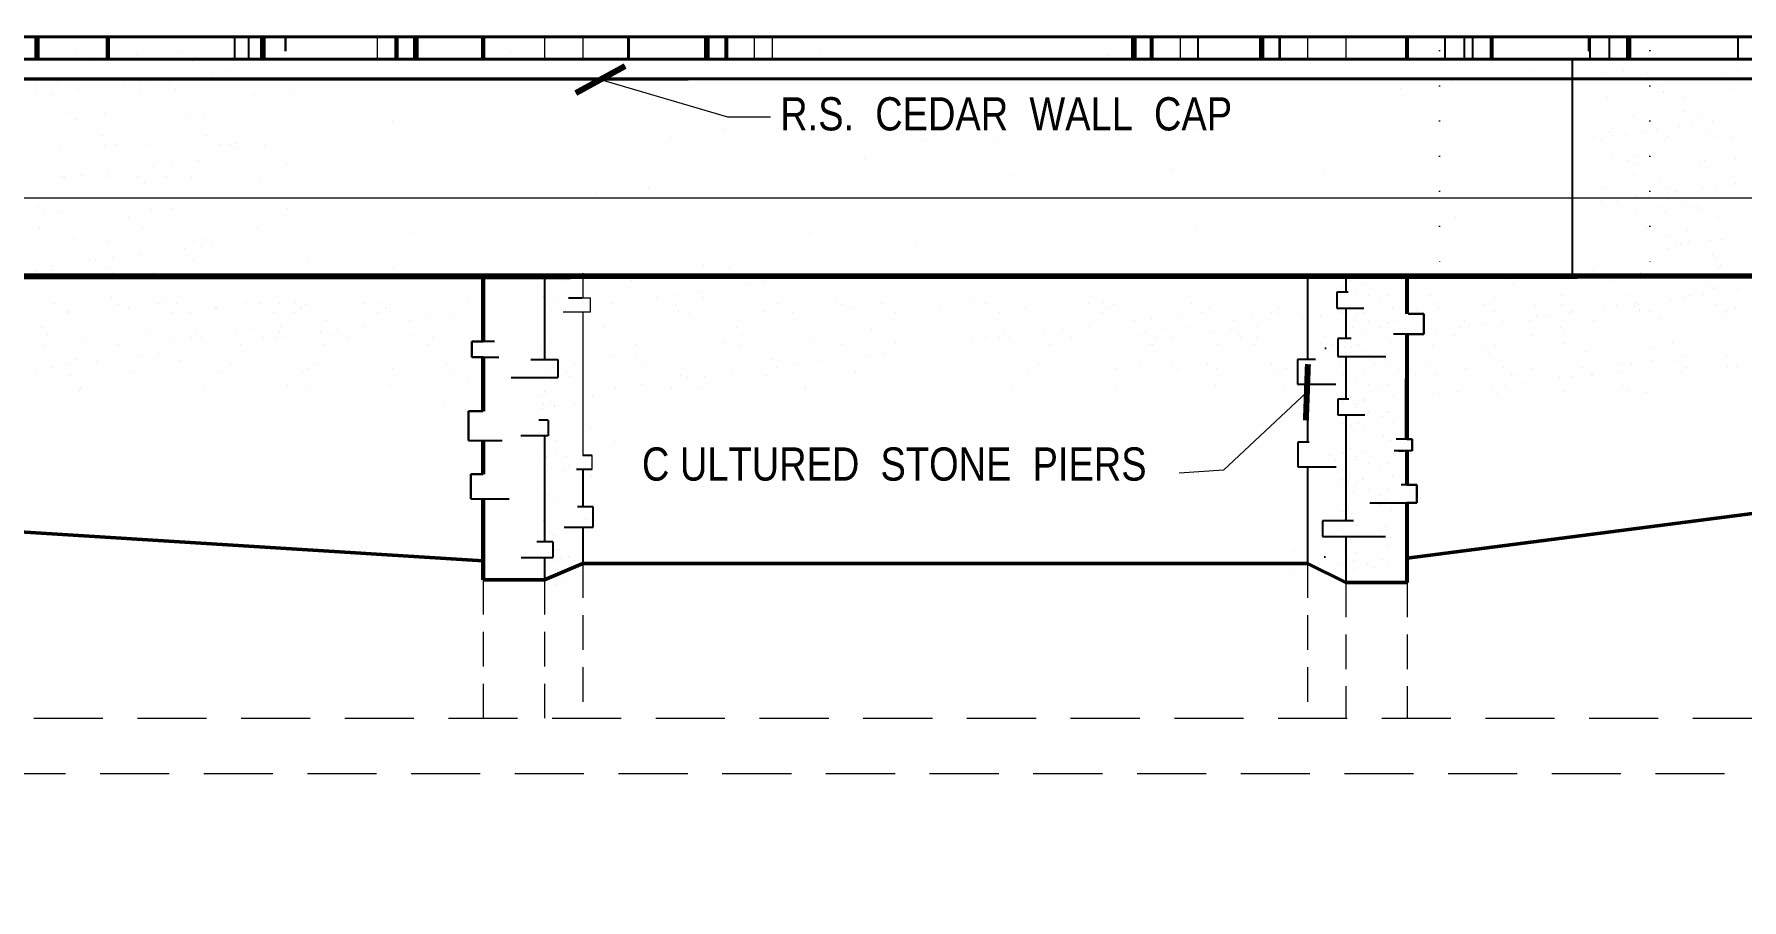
# Model space of a CAD drawing. Header units: inches. Extents: x 913 to 4010, y 85 to 6286.
# Drawn here: x 2684.1 to 2992.9, y 288.7 to 445.1 of the extents above; entities that cross this region are included whole.
import ezdxf

# ---------------------------------------------------------------- set-up
doc = ezdxf.new("R2010")
doc.units = ezdxf.units.IN
doc.header["$MEASUREMENT"] = 0
doc.linetypes.add('DOT2', pattern=[0.125, 0, -0.125])
doc.linetypes.add('HIDDEN', pattern=[0.375, 0.25, -0.125])
for name, color, linetype, lineweight in [('BALCONY', 7, 'Continuous', 9), ('FINISHED GRADE', 3, 'Continuous', 50), ('FOUNDATION', 7, 'HIDDEN', 20)]:
    doc.layers.add(name, color=color, linetype=linetype, lineweight=lineweight)
for name, color, linetype in [('NORTH_ELEVATION', 7, 'Continuous'), ('SOUTH_ELEVATION', 7, 'Continuous'), ('SOUTH_ELEVATION_TEXT', 7, 'Continuous')]:
    doc.layers.add(name, color=color, linetype=linetype)
doc.styles.add('ARCHENT', font='technical.ttf', dxfattribs={"height": 6})
doc.styles.add('ARCHENTLTD', font='technical.ttf', dxfattribs={"height": 0.1875})
doc.dimstyles.new('ARCHENTLTD', dxfattribs={"dimscale": 0.05, "dimtxt": 0.1875, "dimasz": 3, "dimexe": 9, "dimexo": 1, "dimgap": 2.5, "dimtad": 0, "dimdec": 1, "dimzin": 1, "dimdsep": 46, "dimlunit": 4, "dimtxsty": 'ARCHENTLTD', "dimblk": 'ARCHTICK', "dimcen": 6, "dimclrd": 256, "dimclre": 256, "dimclrt": 256, "dimaunit": 1, "dimadec": 0, "dimazin": 0, "dimtfac": 1, "dimtdec": 1, "dimtofl": 0, "dimtmove": 1, "dimatfit": 3, "dimldrblk": 'ARCHTICK', "dimfxl": 1, "dimfrac": 2, "dimtolj": 1, "dimtzin": 0, "dimlwd": 9, "dimlwe": 9, "dimarcsym": 0})

# ---------------------------------------------------------------- blocks, each defined once
blk = doc.blocks.new('_ArchTick')
at = {"color": 0, "linetype": 'ByBlock', "const_width": 0.15}
blk.add_lwpolyline([(-0.5, -0.5), (0.5, 0.5)], dxfattribs=at)

msp = doc.modelspace()

# ---------------------------------------------------------------- hatches: boundary and pattern name
at = {"layer": 'NORTH_ELEVATION', "linetype": 'Continuous', "ltscale": 0.5}
h = msp.add_hatch(dxfattribs=at)
h.set_pattern_fill('AR-SAND', color=27, scale=36, style=0)
h.set_pattern_definition([(37.5, (2618.75, 1187.874), (-2.2678, 69.3657), [0, -54.72, 0, -61.2, 0, -58.5]), (7.5, (2618.75, 1187.87), (63.712, 101.597), [0, -29.52, 0, -49.32, 0, -18.9]), (327.5, (2574.47, 1187.874), (112.109, 0.2037), [0, -18, 0, -64.8, 0, -84.6]), (317.5, (2574.47, 1187.87), (108.221, 31.596), [0, -9, 0, -42.48, 0, -48.6])])
h.paths.add_polyline_path([(2924.56, 400.65), (2913.88, 400.65), (2913.88, 294.66), (2915.89, 294.66), (2915.89, 290.66), (2913.91, 290.66), (2913.91, 288.66), (2924.56, 288.66)])

# ---------------------------------------------------------------- linework, layer by layer
at = {"layer": 'BALCONY', "color": 7, "linetype": 'Continuous', "lineweight": 30, "ltscale": 0.5}
msp.add_line((2729.51, 442.05, -48314), (2729.51, 444.64, -48314), dxfattribs=at)
at = {"layer": 'FINISHED GRADE', "color": 3}
for p, q in [((2932.31, 350.44), (3018.1, 361.52)), ((2765.26, 349.91, 0), (2679.56, 355.3)), ((2783.28, 349.48, 0), (2776.34, 346.48)), ((2783.28, 349.48, 0), (2914.29, 349.48)), ((2914.29, 349.48), (2921.23, 346.01)), ((2776.34, 346.48), (2765.26, 346.48)), ((2921.23, 346.01), (2932.31, 346.01))]:
    msp.add_line(p, q, dxfattribs=at)
at = {"layer": 'FOUNDATION', "color": 7, "ltscale": 25}
for p, q in [((2783.28, 349.48, 0), (2783.28, 321.48, 0)), ((2914.29, 349.48), (2914.29, 321.48)), ((2765.26, 346.48), (2765.26, 321.48)), ((2776.34, 346.48), (2776.34, 321.48)), ((2921.23, 346.01), (2921.23, 321.48)), ((2932.31, 346.01), (2932.31, 321.48))]:
    msp.add_line(p, q, dxfattribs=at)
at = {"layer": 'NORTH_ELEVATION', "color": 103, "linetype": 'Continuous', "lineweight": 40, "ltscale": 0.5}
msp.add_line((3649.22, 444.64), (2198.6, 444.64), dxfattribs=at)
at = {"layer": 'NORTH_ELEVATION', "color": 37, "linetype": 'Continuous', "ltscale": 0.5}
for p, q in [((2691.47, 441.81), (2691.47, 441.81)), ((2710.16, 441.84), (2710.16, 441.84)), ((2770.14, 441.98), (2770.14, 441.98)), ((2826.19, 442.08), (2826.19, 442.08)), ((2878.32, 441.29), (2878.32, 441.29)), ((2940.5, 436.59), (2940.5, 436.59)), ((2931.13, 435.36), (2931.13, 435.36)), ((2808.78, 427.99, 0.11), (2808.78, 427.99, 0.11)), ((2917.16, 419.94), (2917.16, 419.94)), ((2941, 411.89), (2941, 411.89)), ((2749, 402.99), (2749, 402.99)), ((2805.05, 403.1), (2805.05, 403.1)), ((2809.78, 402.75), (2809.78, 402.75)), ((2966.05, 402.47), (2966.05, 402.47)), ((2974.48, 402.08), (2974.48, 402.08))]:
    msp.add_line(p, q, dxfattribs=at)
at = {"layer": 'NORTH_ELEVATION', "color": 7, "linetype": 'Continuous', "ltscale": 0.5}
for p, q in [((2720.28, 444.64, -1.8), (2720.28, 440.62, -1.85)), ((2722.85, 444.64, -1.68), (2722.85, 440.62, -1.73)), ((2894.5, 444.64, -0.22), (2894.5, 440.62, -0.22)), ((2939.13, 444.64, -1.38), (2939.13, 440.62, -1.38)), ((2942.63, 444.64, -0.38), (2942.63, 440.62, -0.38)), ((2944.13, 444.64, -0.38), (2944.13, 440.62, -0.38)), ((2965.38, 444.64, -1.68), (2965.38, 440.62, -1.73)), ((2968.88, 444.64, -1.68), (2968.88, 440.62, -1.73)), ((2992.13, 444.64, -0.38), (2992.13, 440.62, -0.38))]:
    msp.add_line(p, q, dxfattribs=at)
at = {"layer": 'NORTH_ELEVATION', "color": 7, "linetype": 'Continuous', "lineweight": 20, "ltscale": 0.5}
for p, q in [((2746.1, 444.64), (2746.1, 440.62)), ((2814.24, 444.64, -0.22), (2814.24, 440.62, -0.22)), ((2817.49, 444.64, -0.22), (2817.49, 440.62, -0.22)), ((2694, 440.2), (2694, 440.2)), ((2702.6, 441.48), (2702.6, 441.48)), ((2712.69, 440.23), (2712.69, 440.23)), ((2719.48, 438.57), (2719.48, 438.57)), ((2955.13, 438.52), (2955.13, 438.52)), ((2971.38, 438.74), (2971.38, 438.74)), ((2992.15, 438.78), (2992.15, 438.78)), ((2684.57, 436.21), (2684.57, 436.21)), ((2688.26, 436.07), (2688.26, 436.07)), ((2700.2, 436.03), (2700.2, 436.03)), ((2703.33, 436.44), (2703.33, 436.44)), ((2704.47, 436.65), (2704.47, 436.65)), ((2708.2, 437.08), (2708.2, 437.08)), ((2708.57, 436), (2708.57, 436)), ((2716.35, 438.16), (2716.35, 438.16)), ((2720.17, 436.85), (2720.17, 436.85)), ((2721.67, 437.04), (2721.67, 437.04)), ((2777.73, 437.14), (2777.73, 437.14)), ((2833.78, 437.25), (2833.78, 437.25)), ((2967.72, 438.25), (2967.72, 438.25)), ((2975.71, 438), (2975.71, 438)), ((2977.79, 435.59), (2977.79, 435.59)), ((2989.72, 438.03), (2989.72, 438.03)), ((2684.42, 434.36), (2684.42, 434.36)), ((2687.18, 434.31), (2687.18, 434.31)), ((2692.05, 434.96), (2692.05, 434.96)), ((2703.11, 434.4), (2703.11, 434.4)), ((2709.68, 434.99), (2709.68, 434.99)), ((2723.91, 434.4, -48312), (2723.91, 434.4, -48312)), ((2730.48, 434.99, -48312), (2730.48, 434.99, -48312)), ((2968.53, 433.63), (2968.53, 433.63)), ((2978.62, 434.83), (2978.62, 434.83)), ((2978.66, 434.64), (2978.66, 434.64)), ((2982.54, 433.65), (2982.54, 433.65)), ((2990.81, 435.07), (2990.81, 435.07)), ((2690.54, 430.74), (2690.54, 430.74)), ((2691.64, 429.73), (2691.64, 429.73)), ((2696.73, 430.71), (2696.73, 430.71)), ((2712.08, 430.64), (2712.08, 430.64)), ((2714.9, 430.21), (2714.9, 430.21)), ((2973.23, 430.47), (2973.23, 430.47)), ((2982.54, 431.25), (2982.54, 431.25)), ((2985.01, 430.62), (2985.01, 430.62)), ((2987.64, 429.23), (2987.64, 429.23)), ((2696.32, 426.79), (2696.32, 426.79)), ((2715, 426.82), (2715, 426.82)), ((2748.86, 429.15), (2748.86, 429.15)), ((2799.22, 426.4), (2799.22, 426.4)), ((2820.89, 428.53), (2820.89, 428.53)), ((2845.27, 426.18), (2845.27, 426.18)), ((2882.68, 428.98), (2882.68, 428.98)), ((2893.88, 427.93), (2893.88, 427.93)), ((2966, 426.32), (2966, 426.32)), ((2969.01, 427.3), (2969.01, 427.3)), ((2969.52, 426.84), (2969.52, 426.84)), ((2971.87, 427.15), (2971.87, 427.15)), ((2975.52, 427.63), (2975.52, 427.63)), ((2977.44, 427.94), (2977.44, 427.94)), ((2979.34, 426.73), (2979.34, 426.73)), ((2981.64, 428.44), (2981.64, 428.44)), ((2983.98, 428.74), (2983.98, 428.74)), ((2987.02, 427.14), (2987.02, 427.14)), ((2987.85, 426.38), (2987.85, 426.38)), ((2991.1, 426.4), (2991.1, 426.4)), ((2688.64, 424.5), (2688.64, 424.5)), ((2696.86, 424.94), (2696.86, 424.94)), ((2698.85, 425.17), (2698.85, 425.17)), ((2704.85, 425.09), (2704.85, 425.09)), ((2717.53, 425.21), (2717.53, 425.21)), ((2719.64, 425.17, -48312), (2719.64, 425.17, -48312)), ((2720.55, 425.29), (2720.55, 425.29)), ((2720.87, 424.74), (2720.87, 424.74)), ((2725.64, 425.09, -48312), (2725.64, 425.09, -48312)), ((2858.23, 425.76), (2858.23, 425.76)), ((2967.43, 426.02), (2967.43, 426.02)), ((2969.32, 423.28), (2969.32, 423.28)), ((2973.49, 423.19), (2973.49, 423.19)), ((2978.94, 425.97), (2978.94, 425.97)), ((2697.59, 420.15), (2697.59, 420.15)), ((2705.73, 421.22), (2705.73, 421.22)), ((2708.86, 421.63), (2708.86, 421.63)), ((2713.74, 422.28), (2713.74, 422.28)), ((2729.66, 421.63, -48312), (2729.66, 421.63, -48312)), ((2834.23, 422.6), (2834.23, 422.6)), ((2889.83, 420.71), (2889.83, 420.71)), ((2972.16, 422.36), (2972.16, 422.36)), ((2973.22, 420.04), (2973.22, 420.04)), ((2973.52, 421.8), (2973.52, 421.8)), ((2985.3, 421.95), (2985.3, 421.95)), ((2986.17, 422.38), (2986.17, 422.38)), ((2991.76, 422.8), (2991.76, 422.8)), ((2689.27, 419.34), (2689.27, 419.34)), ((2689.58, 419.1), (2689.58, 419.1)), ((2692.71, 419.51), (2692.71, 419.51)), ((2697.11, 419.15), (2697.11, 419.15)), ((2702.83, 419.47), (2702.83, 419.47)), ((2703.94, 418.46), (2703.94, 418.46)), ((2707.96, 419.37), (2707.96, 419.37)), ((2712.46, 419.08), (2712.46, 419.08)), ((2724.74, 418.46, -48312), (2724.74, 418.46, -48312)), ((2795.14, 417.46), (2795.14, 417.46)), ((2861.11, 419.84), (2861.11, 419.84)), ((2967.72, 417.35), (2967.72, 417.35)), ((2978.23, 418.85), (2978.23, 418.85)), ((2979.23, 417.3), (2979.23, 417.3)), ((2985.79, 417.33), (2985.79, 417.33)), ((2988.13, 417.64), (2988.13, 417.64)), ((2991.38, 417.73), (2991.38, 417.73)), ((2991.79, 418.12), (2991.79, 418.12)), ((2785.77, 416.22), (2785.77, 416.22)), ((2967.56, 414.93), (2967.56, 414.93)), ((2968.96, 415.44), (2968.96, 415.44)), ((2970.36, 414.87), (2970.36, 414.87)), ((2973.67, 415.74), (2973.67, 415.74)), ((2976.01, 416.04), (2976.01, 416.04)), ((2979.67, 416.53), (2979.67, 416.53)), ((2981.08, 416.67), (2981.08, 416.67)), ((2982.71, 414.74), (2982.71, 414.74)), ((2982.98, 415.47), (2982.98, 415.47)), ((2983.54, 413.98), (2983.54, 413.98)), ((2973.8, 413.13), (2973.8, 413.13)), ((2984.86, 413.37), (2984.86, 413.37)), ((2985.58, 413.28), (2985.58, 413.28)), ((2752.11, 409.16), (2752.11, 409.16)), ((2824.21, 408.85), (2824.21, 408.85)), ((2893.98, 410.3), (2893.98, 410.3)), ((2975.66, 410), (2975.66, 410)), ((2843.6, 407.2), (2843.6, 407.2)), ((2979.58, 406.42), (2979.58, 406.42))]:
    msp.add_line(p, q, dxfattribs=at)
at = {"layer": 'NORTH_ELEVATION', "color": 27, "linetype": 'Continuous', "lineweight": 20, "ltscale": 0.5}
for p, q in [((2776.34, 444.64), (2776.34, 440.62)), ((2783.28, 444.64), (2783.28, 440.62)), ((2781.94, 401.57), (2781.94, 401.57)), ((2775.19, 399.3), (2775.19, 399.3)), ((2776.39, 400.21), (2776.39, 400.21)), ((2779.6, 401.26), (2779.6, 401.26)), ((2780.07, 400.48), (2780.07, 400.48)), ((2777.36, 398.09), (2777.36, 398.09)), ((2777.66, 395.28), (2777.66, 395.28)), ((2778.23, 396.83), (2778.23, 396.83)), ((2780.13, 395.62), (2780.13, 395.62)), ((2783.28, 394.97), (2783.28, 368.96, -0.07)), ((2777.64, 389.35), (2777.64, 389.35)), ((2775.76, 388.08), (2775.76, 388.08)), ((2775.89, 388.76), (2775.89, 388.76)), ((2776.87, 386.64), (2776.87, 386.64)), ((2777.94, 386.61), (2777.94, 386.61)), ((2776.69, 384.28), (2776.69, 384.28)), ((2777.89, 385.2), (2777.89, 385.2)), ((2778.87, 383.08), (2778.87, 383.08)), ((2780.24, 383.98), (2780.24, 383.98)), ((2781.07, 383.22), (2781.07, 383.22)), ((2781.86, 385.56), (2781.86, 385.56)), ((2924.43, 383.92), (2924.43, 383.92)), ((2776.39, 380.77), (2776.39, 380.77)), ((2776.58, 379.97), (2776.58, 379.97)), ((2775.79, 377.46), (2775.79, 377.46)), ((2777.36, 378.65), (2777.36, 378.65)), ((2778.13, 377.76), (2778.13, 377.76)), ((2778.22, 377.94), (2778.22, 377.94)), ((2781.79, 378.25), (2781.79, 378.25)), ((2784.99, 379.63), (2784.99, 379.63)), ((2777.39, 373.74), (2777.39, 373.74)), ((2784.58, 373.92), (2784.58, 373.92)), ((2775.94, 371.58), (2775.94, 371.58)), ((2776.77, 370.82), (2776.77, 370.82)), ((2778.37, 371.62), (2778.37, 371.62)), ((2775.49, 367.85), (2775.49, 367.85)), ((2775.89, 369.31), (2775.89, 369.31)), ((2776.69, 368.77), (2776.69, 368.77)), ((2778.51, 369.27), (2778.51, 369.27)), ((2780.21, 368.71), (2780.21, 368.71)), ((2920.72, 369.39), (2920.72, 369.39)), ((2922.89, 368.19), (2922.89, 368.19)), ((2923.15, 368.76), (2923.15, 368.76)), ((2925.32, 367.56), (2925.32, 367.56)), ((2928.78, 367.56), (2928.78, 367.56)), ((2776.87, 367.19), (2776.87, 367.19)), ((2777.66, 366.64), (2777.66, 366.64)), ((2779.94, 366.35), (2779.94, 366.35)), ((2780.68, 367.23), (2780.68, 367.23)), ((2782.28, 366.66), (2782.28, 366.66)), ((2784.86, 365.25), (2784.86, 365.25)), ((2920.72, 364.58), (2920.72, 364.58)), ((2921.7, 364.51), (2921.7, 364.51)), ((2921.91, 365.5), (2921.91, 365.5)), ((2924.34, 364.87), (2924.34, 364.87)), ((2927.59, 366.64), (2927.59, 366.64)), ((2929.76, 365.44), (2929.76, 365.44)), ((2775.12, 363), (2775.12, 363)), ((2777.01, 361.79), (2777.01, 361.79)), ((2920.5, 363.59), (2920.5, 363.59)), ((2922.67, 362.39), (2922.67, 362.39)), ((2922.89, 363.37), (2922.89, 363.37)), ((2923.15, 363.95), (2923.15, 363.95)), ((2925.32, 362.75), (2925.32, 362.75)), ((2927.59, 361.83), (2927.59, 361.83)), ((2928.78, 362.75), (2928.78, 362.75)), ((2778.79, 360.6), (2778.79, 360.6)), ((2920.5, 358.77), (2920.5, 358.77)), ((2921.7, 359.69), (2921.7, 359.69)), ((2922.22, 358.41), (2922.22, 358.41)), ((2927.28, 360.15), (2927.28, 360.15)), ((2928.47, 361.07), (2928.47, 361.07)), ((2929.45, 358.95), (2929.45, 358.95)), ((2929.76, 360.63), (2929.76, 360.63)), ((2776.19, 357.31), (2776.19, 357.31)), ((2777.17, 355.19), (2777.17, 355.19)), ((2783.85, 357.44), (2783.85, 357.44)), ((2784.09, 355.25), (2784.09, 355.25)), ((2921.03, 357.49), (2921.03, 357.49)), ((2922.67, 357.57), (2922.67, 357.57)), ((2923.2, 356.29), (2923.2, 356.29)), ((2927.28, 355.34), (2927.28, 355.34)), ((2928.47, 356.26), (2928.47, 356.26)), ((2776.38, 354.83), (2776.38, 354.83)), ((2777.97, 354.44), (2777.97, 354.44)), ((2921.03, 352.68), (2921.03, 352.68)), ((2922.22, 353.6), (2922.22, 353.6)), ((2928.96, 352.65), (2928.96, 352.65)), ((2929.45, 354.14), (2929.45, 354.14)), ((2777.14, 351.48), (2777.14, 351.48)), ((2778.19, 351.79), (2778.19, 351.79)), ((2778.75, 351.73), (2778.75, 351.73)), ((2779.08, 351.93), (2779.08, 351.93)), ((2779.32, 350.28), (2779.32, 350.28)), ((2780.65, 350.52), (2780.65, 350.52)), ((2780.86, 350.72), (2780.86, 350.72)), ((2781.69, 349.96), (2781.69, 349.96)), ((2911.89, 351.92, 0.1), (2911.89, 351.92, 0.1)), ((2920.41, 349.35), (2920.41, 349.35)), ((2921.61, 350.26), (2921.61, 350.26)), ((2922.7, 350), (2922.7, 350)), ((2923.2, 351.48), (2923.2, 351.48)), ((2925.2, 349.52), (2925.2, 349.52)), ((2777.45, 347.37), (2777.45, 347.37)), ((2778.64, 348.29), (2778.64, 348.29)), ((2779.62, 346.17), (2779.62, 346.17)), ((2911.81, 347.6, 0.1), (2911.81, 347.6, 0.1)), ((2922.58, 348.14), (2922.58, 348.14)), ((2926.2, 348.7), (2926.2, 348.7))]:
    msp.add_line(p, q, dxfattribs=at)
at = {"layer": 'NORTH_ELEVATION', "color": 49, "linetype": 'Continuous', "lineweight": 20, "ltscale": 0.5}
msp.add_line((2891.27, 444.64, -0.22), (2891.27, 440.62, -0.22), dxfattribs=at)
at = {"layer": 'NORTH_ELEVATION', "color": 37, "linetype": 'DOT2', "lineweight": 9, "ltscale": 50}
for p, q in [((2938.2, 442.16), (2938.2, 401.65)), ((2976.2, 442.16), (2976.2, 401.65))]:
    msp.add_line(p, q, dxfattribs=at)
at = {"layer": 'NORTH_ELEVATION', "color": 37, "linetype": 'Continuous', "lineweight": 25, "ltscale": 0.5}
msp.add_line((2962.2, 440.62), (2962.2, 401.65), dxfattribs=at)
at = {"layer": 'NORTH_ELEVATION', "color": 49, "linetype": 'Continuous', "ltscale": 0.5}
msp.add_line((2531.99, 437.16), (3651.72, 437.16), dxfattribs=at)
at = {"layer": 'NORTH_ELEVATION', "color": 27, "linetype": 'Continuous', "ltscale": 0.5}
for p, q in [((2776.34, 401.66), (2776.34, 386.34)), ((2914.29, 401.65, 0), (2914.29, 386.33, 0.02)), ((2921.23, 401.66), (2921.23, 398.49)), ((2920.72, 399.69), (2920.72, 399.69)), ((2921.92, 400.61), (2921.92, 400.61)), ((2922.89, 398.49), (2922.89, 398.49)), ((2923.15, 399.06), (2923.15, 399.06)), ((2924.35, 399.98), (2924.35, 399.98)), ((2921.23, 395.65), (2921.23, 390.14)), ((2921.92, 395.8), (2921.92, 395.8)), ((2925.32, 397.86), (2925.32, 397.86)), ((2927.59, 396.95), (2927.59, 396.95)), ((2928.79, 397.87), (2928.79, 397.87)), ((2929.76, 395.75), (2929.76, 395.75)), ((2920.72, 394.88), (2920.72, 394.88)), ((2922.4, 392.19), (2922.4, 392.19)), ((2922.89, 393.68), (2922.89, 393.68)), ((2923.15, 394.25), (2923.15, 394.25)), ((2924.35, 395.17), (2924.35, 395.17)), ((2925.32, 393.05), (2925.32, 393.05)), ((2928.79, 393.05), (2928.79, 393.05)), ((2924.83, 391.56), (2924.83, 391.56)), ((2927.59, 392.13), (2927.59, 392.13)), ((2929.27, 389.45), (2929.27, 389.45)), ((2931.25, 390.93), (2931.25, 390.93)), ((2918.64, 389.06), (2918.64, 389.06)), ((2919.65, 388.25), (2919.65, 388.25)), ((2921.07, 388.43), (2921.07, 388.43)), ((2921.23, 386.88), (2921.23, 379.16)), ((2922.07, 387.62), (2922.07, 387.62)), ((2925.51, 386.32), (2925.51, 386.32)), ((2920.81, 383.63), (2920.81, 383.63)), ((2922, 384.55), (2922, 384.55)), ((2923.24, 383), (2923.24, 383)), ((2926.52, 385.5), (2926.52, 385.5)), ((2775.19, 379.85), (2775.19, 379.85)), ((2914.29, 381.87, 0.02), (2914.29, 371.39, 0.03)), ((2921.61, 380.57), (2921.61, 380.57)), ((2922.98, 382.43), (2922.98, 382.43)), ((2925.41, 381.8), (2925.41, 381.8)), ((2927.68, 380.88), (2927.68, 380.88)), ((2928.87, 381.8), (2928.87, 381.8)), ((2920.42, 379.65), (2920.42, 379.65)), ((2920.81, 378.82), (2920.81, 378.82)), ((2922, 379.74), (2922, 379.74)), ((2922.59, 378.45), (2922.59, 378.45)), ((2922.98, 377.62), (2922.98, 377.62)), ((2923.24, 378.19), (2923.24, 378.19)), ((2924.43, 379.11), (2924.43, 379.11)), ((2925.41, 376.99), (2925.41, 376.99)), ((2928.87, 376.99), (2928.87, 376.99)), ((2929.85, 379.68), (2929.85, 379.68)), ((2920.42, 374.84), (2920.42, 374.84)), ((2921.61, 375.76), (2921.61, 375.76)), ((2922.59, 373.64), (2922.59, 373.64)), ((2927.68, 376.07), (2927.68, 376.07)), ((2929.85, 374.87), (2929.85, 374.87)), ((2776.34, 372.51), (2776.34, 353.39)), ((2922.1, 372.15), (2922.1, 372.15)), ((2918.34, 369.02), (2918.34, 369.02)), ((2919.34, 368.2), (2919.34, 368.2)), ((2921.91, 370.31), (2921.91, 370.31)), ((2924.34, 369.68), (2924.34, 369.68)), ((2783.28, 366.47, 0.01), (2783.28, 359.67, 0.02)), ((2914.29, 366.93, 0.04), (2914.29, 349.48)), ((2783.28, 356.01, 0.02), (2783.28, 349.48, 0)), ((2776.34, 350.55), (2776.34, 346.48))]:
    msp.add_line(p, q, dxfattribs=at)
at = {"layer": 'NORTH_ELEVATION', "linetype": 'HIDDEN', "lineweight": 5, "ltscale": 50}
for p, q in [((2158.99, 321.48), (3034.71, 321.48)), ((2170.99, 311.48), (3039.32, 311.48))]:
    msp.add_line(p, q, dxfattribs=at)
at = {"layer": 'NORTH_ELEVATION', "color": 49, "linetype": 'Continuous', "ltscale": 0.5, "const_width": 1}
for points, elevation in [([(2684.59, 444.64), (2684.59, 440.62)], 0.55), ([(2725.43, 444.64), (2725.43, 440.62)], 0.4), ([(2753.1, 444.64), (2753.1, 440.62)], 0.55), ([(2805.7, 444.64), (2805.7, 440.62)], 1.59), ([(2882.9, 444.64), (2882.9, 440.62)], 0.77)]:
    msp.add_lwpolyline(points, dxfattribs=dict(at, elevation=elevation))
at = {"layer": 'NORTH_ELEVATION', "color": 7, "linetype": 'Continuous', "ltscale": 0.5, "const_width": 1}
for points, elevation in [([(2906.02, 444.64), (2906.02, 440.62)], 2.59), ([(2972.38, 444.64), (2972.38, 440.62)], -0.38)]:
    msp.add_lwpolyline(points, dxfattribs=dict(at, elevation=elevation))
at = {"layer": 'NORTH_ELEVATION', "color": 7, "linetype": 'Continuous', "ltscale": 0.5}
for points, const_width in [([(3651.72, 440.62), (2195.99, 440.62), (2195.99, 436.91)], 0.5), ([(2195.99, 436.91), (3651.72, 437.16)], 0.5), ([(3649.47, 401.64), (2199.1, 401.16)], 1)]:
    msp.add_lwpolyline(points, dxfattribs=dict(at, const_width=const_width))
at = {"layer": 'SOUTH_ELEVATION', "color": 37, "linetype": 'Continuous', "ltscale": 0.5}
msp.add_line((2697.32, 444.64), (2697.32, 440.62), dxfattribs=at)
at = {"layer": 'SOUTH_ELEVATION', "color": 27, "linetype": 'Continuous', "lineweight": 20, "ltscale": 50}
for p, q in [((2914.3, 444.64), (2914.3, 440.62)), ((2921.23, 444.64), (2921.23, 440.62)), ((2783.28, 401.92), (2783.28, 397.44))]:
    msp.add_line(p, q, dxfattribs=at)
at = {"layer": 'SOUTH_ELEVATION', "color": 7, "linetype": 'Continuous', "lineweight": 25, "ltscale": 0.5}
msp.add_line((2965.19, 442.05), (2965.19, 444.64), dxfattribs=at)
at = {"layer": 'SOUTH_ELEVATION', "color": 7, "linetype": 'Continuous', "lineweight": 20, "ltscale": 0.75}
for p, q in [((2684.8, 414.2), (2684.8, 414.2)), ((2978.31, 413.92), (2978.31, 413.92)), ((2984.92, 414.21), (2984.92, 414.21)), ((2685.9, 413.19), (2685.9, 413.19)), ((2689.02, 412.94), (2689.02, 412.94)), ((2701.16, 411.76), (2701.16, 411.76)), ((2705.22, 413.53), (2705.22, 413.53)), ((2709.16, 413.67), (2709.16, 413.67)), ((2729.96, 413.67, -48312), (2729.96, 413.67, -48312)), ((2979.14, 413.16), (2979.14, 413.16)), ((2988.63, 411.75), (2988.63, 411.75)), ((2685.01, 410.12), (2685.01, 410.12)), ((2691.12, 408.41), (2691.12, 408.41)), ((2703.69, 410.15), (2703.69, 410.15)), ((2715.13, 408.2), (2715.13, 408.2)), ((2724.49, 410.15, -48312), (2724.49, 410.15, -48312)), ((2979.82, 408.51), (2979.82, 408.51)), ((2983.05, 409.57), (2983.05, 409.57)), ((2986.94, 407.76), (2986.94, 407.76)), ((2989.28, 408.06), (2989.28, 408.06)), ((2697.49, 407.59), (2697.49, 407.59)), ((2698.24, 404.7), (2698.24, 404.7)), ((2703.12, 405.34), (2703.12, 405.34)), ((2711.27, 406.42), (2711.27, 406.42)), ((2712.84, 407.52), (2712.84, 407.52)), ((2714.39, 406.83), (2714.39, 406.83)), ((2716.24, 407.19), (2716.24, 407.19)), ((2980.83, 406.95), (2980.83, 406.95)), ((2981.72, 407.3), (2981.72, 407.3)), ((2983.2, 407.59), (2983.2, 407.59)), ((2987.53, 405.47), (2987.53, 405.47)), ((2988.36, 404.71), (2988.36, 404.71)), ((2694.12, 404.31), (2694.12, 404.31)), ((2695.12, 404.29), (2695.12, 404.29)), ((2712.8, 404.35), (2712.8, 404.35)), ((2733.6, 404.35, -48312), (2733.6, 404.35, -48312)), ((2824.07, 401.46), (2824.07, 401.46)), ((2988.55, 402.94), (2988.55, 402.94)), ((2988.91, 403.08), (2988.91, 403.08)), ((2792.16, 400.67), (2792.16, 400.67)), ((2804.69, 398.67), (2804.69, 398.67)), ((2808.37, 401.26), (2808.37, 401.26)), ((2812.84, 400.04), (2812.84, 400.04)), ((2815.96, 400.45), (2815.96, 400.45)), ((2820.84, 401.09), (2820.84, 401.09)), ((2839.42, 401.38), (2839.42, 401.38)), ((2950.77, 400.79), (2950.77, 400.79)), ((2951.6, 400.03), (2951.6, 400.03)), ((2969.04, 400.39), (2969.04, 400.39)), ((2987.05, 400.24), (2987.05, 400.24)), ((2987.87, 399.48), (2987.87, 399.48)), ((2987.87, 399.18), (2987.87, 399.18)), ((2992.08, 398.82), (2992.08, 398.82)), ((2687.63, 396.37), (2687.63, 396.37)), ((2698.05, 397.37), (2698.05, 397.37)), ((2699.15, 396.36), (2699.15, 396.36)), ((2701.15, 395.53), (2701.15, 395.53)), ((2706.31, 396.41), (2706.31, 396.41)), ((2707.24, 396.84), (2707.24, 396.84)), ((2709.83, 396.44), (2709.83, 396.44)), ((2716.86, 395.73), (2716.86, 395.73)), ((2717.04, 395.66), (2717.04, 395.66)), ((2722.41, 396.84), (2722.41, 396.84)), ((2725, 396.44), (2725, 396.44)), ((2728.51, 396.47), (2728.51, 396.47)), ((2731.25, 396.64), (2731.25, 396.64)), ((2732.2, 395.66), (2732.2, 395.66)), ((2732.36, 395.62), (2732.36, 395.62)), ((2733.24, 396.24), (2733.24, 396.24)), ((2743.68, 396.47), (2743.68, 396.47)), ((2746.42, 396.64), (2746.42, 396.64)), ((2747.53, 395.62), (2747.53, 395.62)), ((2748.41, 396.24), (2748.41, 396.24)), ((2788.54, 396.54), (2788.54, 396.54)), ((2796.69, 397.61), (2796.69, 397.61)), ((2799.81, 398.02), (2799.81, 398.02)), ((2799.98, 396.34), (2799.98, 396.34)), ((2805.08, 397.58), (2805.08, 397.58)), ((2818.66, 396.37), (2818.66, 396.37)), ((2829.08, 397.37), (2829.08, 397.37)), ((2830.19, 396.36), (2830.19, 396.36)), ((2832.19, 395.53), (2832.19, 395.53)), ((2837.35, 396.41), (2837.35, 396.41)), ((2847.89, 395.73), (2847.89, 395.73)), ((2853.45, 396.84), (2853.45, 396.84)), ((2856.03, 396.44), (2856.03, 396.44)), ((2863.24, 395.66), (2863.24, 395.66)), ((2874.72, 396.47), (2874.72, 396.47)), ((2877.46, 396.64), (2877.46, 396.64)), ((2878.56, 395.62), (2878.56, 395.62)), ((2879.45, 396.24), (2879.45, 396.24)), ((2893.4, 396.51), (2893.4, 396.51)), ((2896.68, 395.62), (2896.68, 395.62)), ((2909.07, 395.62, 0.01), (2909.07, 395.62, 0.01)), ((2932.19, 396.46), (2932.19, 396.46)), ((2934.09, 395.25), (2934.09, 395.25)), ((2936.59, 397.81), (2936.59, 397.81)), ((2937.24, 396.55), (2937.24, 396.55)), ((2938.07, 395.79), (2938.07, 395.79)), ((2946.21, 396.19), (2946.21, 396.19)), ((2948.1, 397.46), (2948.1, 397.46)), ((2955.51, 396.15), (2955.51, 396.15)), ((2960.22, 396.22), (2960.22, 396.22)), ((2960.25, 397.89), (2960.25, 397.89)), ((2967.86, 395.63), (2967.86, 395.63)), ((2970.2, 395.94), (2970.2, 395.94)), ((2972.03, 398.04), (2972.03, 398.04)), ((2973.52, 395.99), (2973.52, 395.99)), ((2973.86, 396.42), (2973.86, 396.42)), ((2974.23, 396.24), (2974.23, 396.24)), ((2979.97, 397.22), (2979.97, 397.22)), ((2982.31, 397.53), (2982.31, 397.53)), ((2983.54, 397.99), (2983.54, 397.99)), ((2985.97, 398.01), (2985.97, 398.01)), ((2988.25, 396.27), (2988.25, 396.27)), ((2991.79, 395.6), (2991.79, 395.6)), ((2690.16, 394.76), (2690.16, 394.76)), ((2690.32, 394.95), (2690.32, 394.95)), ((2708.84, 394.79), (2708.84, 394.79)), ((2712.36, 394.83), (2712.36, 394.83)), ((2727.53, 394.83), (2727.53, 394.83)), ((2728.62, 392.37), (2728.62, 392.37)), ((2731.04, 394.86), (2731.04, 394.86)), ((2736.77, 393.44), (2736.77, 393.44)), ((2743.79, 392.37), (2743.79, 392.37)), ((2746.21, 394.86), (2746.21, 394.86)), ((2751.94, 393.44), (2751.94, 393.44)), ((2755.06, 393.85), (2755.06, 393.85)), ((2759.94, 394.49), (2759.94, 394.49)), ((2787.04, 392.61), (2787.04, 392.61)), ((2787.04, 392.31), (2787.04, 392.31)), ((2800.63, 395.02), (2800.63, 395.02)), ((2802.51, 394.73), (2802.51, 394.73)), ((2815.98, 394.95), (2815.98, 394.95)), ((2821.19, 394.76), (2821.19, 394.76)), ((2839.88, 394.79), (2839.88, 394.79)), ((2858.56, 394.83), (2858.56, 394.83)), ((2874.82, 392.37), (2874.82, 392.37)), ((2877.25, 394.86), (2877.25, 394.86)), ((2882.97, 393.44), (2882.97, 393.44)), ((2886.1, 393.85), (2886.1, 393.85)), ((2890.98, 394.49), (2890.98, 394.49)), ((2892.95, 392.37), (2892.95, 392.37)), ((2895.37, 394.86), (2895.37, 394.86)), ((2901.1, 393.44), (2901.1, 393.44)), ((2904.22, 393.85), (2904.22, 393.85)), ((2905.33, 392.37, 0.01), (2905.33, 392.37, 0.01)), ((2907.75, 394.86, 0.01), (2907.75, 394.86, 0.01)), ((2909.1, 394.49), (2909.1, 394.49)), ((2913.48, 393.74, 0.01), (2913.48, 393.74, 0.01)), ((2916.6, 394.15, 0.01), (2916.6, 394.15, 0.01)), ((2921.48, 394.79, 0.01), (2921.48, 394.79, 0.01)), ((2930.52, 393.15), (2930.52, 393.15)), ((2941.98, 392.2), (2941.98, 392.2)), ((2942.67, 393.29), (2942.67, 393.29)), ((2943.63, 392.44), (2943.63, 392.44)), ((2945.97, 392.75), (2945.97, 392.75)), ((2948.1, 394.98), (2948.1, 394.98)), ((2949.63, 393.23), (2949.63, 393.23)), ((2954.45, 393.44), (2954.45, 393.44)), ((2955.74, 394.04), (2955.74, 394.04)), ((2958.09, 394.34), (2958.09, 394.34)), ((2961.74, 394.83), (2961.74, 394.83)), ((2962.12, 395.01), (2962.12, 395.01)), ((2965.96, 393.39), (2965.96, 393.39)), ((2974.35, 395.23), (2974.35, 395.23)), ((2976.13, 395.03), (2976.13, 395.03)), ((2978.12, 393.83), (2978.12, 393.83)), ((2989.9, 393.98), (2989.9, 393.98)), ((2990.14, 395.06), (2990.14, 395.06)), ((2685.39, 392.11), (2685.39, 392.11)), ((2686.49, 391.09), (2686.49, 391.09)), ((2693.42, 389.6), (2693.42, 389.6)), ((2704.37, 391.58), (2704.37, 391.58)), ((2708.76, 389.52), (2708.76, 389.52)), ((2712.47, 390.24), (2712.47, 390.24)), ((2713.21, 391.37), (2713.21, 391.37)), ((2714.32, 390.36), (2714.32, 390.36)), ((2720.62, 391.31), (2720.62, 391.31)), ((2723.74, 391.72), (2723.74, 391.72)), ((2725.51, 390.31), (2725.51, 390.31)), ((2727.64, 390.24), (2727.64, 390.24)), ((2728.38, 391.37), (2728.38, 391.37)), ((2729.49, 390.36), (2729.49, 390.36)), ((2735.79, 391.31), (2735.79, 391.31)), ((2737.58, 390.84), (2737.58, 390.84)), ((2738.91, 391.72), (2738.91, 391.72)), ((2740.68, 390.31), (2740.68, 390.31)), ((2752.75, 390.84), (2752.75, 390.84)), ((2756.02, 390.23), (2756.02, 390.23)), ((2808.75, 389.4), (2808.75, 389.4)), ((2811.05, 392.11), (2811.05, 392.11)), ((2812.15, 391.09), (2812.15, 391.09)), ((2824.45, 389.6), (2824.45, 389.6)), ((2835.41, 391.58), (2835.41, 391.58)), ((2839.8, 389.52), (2839.8, 389.52)), ((2853.8, 389.6), (2853.8, 389.6)), ((2856.01, 390.11), (2856.01, 390.11)), ((2858.67, 390.24), (2858.67, 390.24)), ((2859.42, 391.37), (2859.42, 391.37)), ((2860.52, 390.36), (2860.52, 390.36)), ((2866.82, 391.31), (2866.82, 391.31)), ((2869.95, 391.72), (2869.95, 391.72)), ((2871.71, 390.31), (2871.71, 390.31)), ((2883.78, 390.84), (2883.78, 390.84)), ((2884.95, 391.31), (2884.95, 391.31)), ((2887.06, 390.23), (2887.06, 390.23)), ((2888.07, 391.72), (2888.07, 391.72)), ((2889.83, 390.31), (2889.83, 390.31)), ((2897.33, 391.31, 0.01), (2897.33, 391.31, 0.01)), ((2900.45, 391.72, 0.01), (2900.45, 391.72, 0.01)), ((2901.9, 390.84), (2901.9, 390.84)), ((2902.22, 390.31, 0.01), (2902.22, 390.31, 0.01)), ((2905.18, 390.23), (2905.18, 390.23)), ((2914.29, 391.14, 0.01), (2914.29, 391.14, 0.01)), ((2916.86, 389.36, 0.01), (2916.86, 389.36, 0.01)), ((2917.56, 390.53, 0.01), (2917.56, 390.53, 0.01)), ((2931.52, 391.14), (2931.52, 391.14)), ((2933.86, 391.45), (2933.86, 391.45)), ((2937.52, 391.64), (2937.52, 391.64)), ((2940.92, 390.6), (2940.92, 390.6)), ((2954.94, 390.63), (2954.94, 390.63)), ((2959.99, 392.04), (2959.99, 392.04)), ((2960.54, 389.22), (2960.54, 389.22)), ((2960.82, 391.28), (2960.82, 391.28)), ((2980.35, 389.61), (2980.35, 389.61)), ((2685.96, 388.92), (2685.96, 388.92)), ((2691.71, 386.31), (2691.71, 386.31)), ((2695.34, 385.99), (2695.34, 385.99)), ((2699.27, 388.96), (2699.27, 388.96)), ((2703.49, 387.06), (2703.49, 387.06)), ((2706.61, 387.47), (2706.61, 387.47)), ((2710.35, 386.1), (2710.35, 386.1)), ((2721.47, 389.02), (2721.47, 389.02)), ((2736.64, 389.02), (2736.64, 389.02)), ((2755.32, 389.06), (2755.32, 389.06)), ((2788.28, 386.91, 0.1), (2788.28, 386.91, 0.1)), ((2792.54, 388.81), (2792.54, 388.81)), ((2792.93, 388.89), (2792.93, 388.89)), ((2793.01, 386.84), (2793.01, 386.84)), ((2811.62, 388.92), (2811.62, 388.92)), ((2817.37, 386.31), (2817.37, 386.31)), ((2826.37, 385.99), (2826.37, 385.99)), ((2830.3, 388.96), (2830.3, 388.96)), ((2834.52, 387.06), (2834.52, 387.06)), ((2837.65, 387.47), (2837.65, 387.47)), ((2867.67, 389.02), (2867.67, 389.02)), ((2885.8, 389.02), (2885.8, 389.02)), ((2886.36, 389.06), (2886.36, 389.06)), ((2898.18, 389.02, 0.01), (2898.18, 389.02, 0.01)), ((2904.48, 389.06), (2904.48, 389.06)), ((2936.87, 388.84), (2936.87, 388.84)), ((2946.46, 388.09), (2946.46, 388.09)), ((2947.29, 387.33), (2947.29, 387.33)), ((2948.38, 388.79), (2948.38, 388.79)), ((2964.73, 387.7), (2964.73, 387.7)), ((2976.31, 388.54), (2976.31, 388.54)), ((2976.58, 386.15), (2976.58, 386.15)), ((2980.74, 386.03), (2980.74, 386.03)), ((2982.69, 386.96), (2982.69, 386.96)), ((2990.12, 386.91), (2990.12, 386.91)), ((2684.56, 383.86), (2684.56, 383.86)), ((2687.34, 384.93), (2687.34, 384.93)), ((2690.46, 385.34), (2690.46, 385.34)), ((2690.7, 383.39), (2690.7, 383.39)), ((2701.53, 383.97), (2701.53, 383.97)), ((2717.41, 384.1), (2717.41, 384.1)), ((2719.54, 385.57), (2719.54, 385.57)), ((2732.58, 384.1), (2732.58, 384.1)), ((2733.62, 384.68), (2733.62, 384.68)), ((2734.71, 385.57), (2734.71, 385.57)), ((2748.79, 384.68), (2748.79, 384.68)), ((2758.72, 385.37), (2758.72, 385.37)), ((2759.82, 384.35), (2759.82, 384.35)), ((2794.12, 385.83), (2794.12, 385.83)), ((2801.01, 383.46), (2801.01, 383.46)), ((2805.34, 383.22), (2805.34, 383.22)), ((2810.22, 383.86), (2810.22, 383.86)), ((2816.36, 383.39), (2816.36, 383.39)), ((2818.37, 384.93), (2818.37, 384.93)), ((2821.5, 385.34), (2821.5, 385.34)), ((2832.56, 383.97), (2832.56, 383.97)), ((2863.62, 384.1), (2863.62, 384.1)), ((2865.74, 385.57), (2865.74, 385.57)), ((2879.82, 384.68), (2879.82, 384.68)), ((2883.87, 385.57), (2883.87, 385.57)), ((2889.75, 385.37), (2889.75, 385.37)), ((2890.86, 384.35), (2890.86, 384.35)), ((2896.25, 385.57, 0.01), (2896.25, 385.57, 0.01)), ((2897.95, 384.68), (2897.95, 384.68)), ((2907.88, 385.37), (2907.88, 385.37)), ((2908.98, 384.35), (2908.98, 384.35)), ((2910.33, 384.68, 0.01), (2910.33, 384.68, 0.01)), ((2920.26, 385.66, 0.01), (2920.26, 385.66, 0.01)), ((2921.36, 384.65, 0.01), (2921.36, 384.65, 0.01)), ((2930.8, 384.48), (2930.8, 384.48)), ((2932.93, 384.44), (2932.93, 384.44)), ((2933.76, 383.68), (2933.76, 383.68)), ((2935.83, 385.19), (2935.83, 385.19)), ((2937.72, 383.69), (2937.72, 383.69)), ((2942.96, 384.62), (2942.96, 384.62)), ((2949.84, 384.92), (2949.84, 384.92)), ((2951.21, 383.75), (2951.21, 383.75)), ((2951.74, 383.71), (2951.74, 383.71)), ((2954.74, 384.77), (2954.74, 384.77)), ((2959.89, 382.93), (2959.89, 382.93)), ((2962.23, 383.24), (2962.23, 383.24)), ((2963.85, 384.95), (2963.85, 384.95)), ((2965.75, 383.74), (2965.75, 383.74)), ((2965.89, 383.72), (2965.89, 383.72)), ((2970.51, 384.09), (2970.51, 384.09)), ((2970.58, 385.36), (2970.58, 385.36)), ((2972.92, 385.67), (2972.92, 385.67)), ((2982.02, 384.04), (2982.02, 384.04)), ((2982.63, 384.82), (2982.63, 384.82)), ((2990.18, 385.3), (2990.18, 385.3)), ((2991.88, 385), (2991.88, 385)), ((2692.31, 380.84), (2692.31, 380.84)), ((2692.47, 381.35), (2692.47, 381.35)), ((2714.67, 381.41), (2714.67, 381.41)), ((2729.84, 381.41), (2729.84, 381.41)), ((2733.36, 381.45), (2733.36, 381.45)), ((2748.53, 381.45), (2748.53, 381.45)), ((2789.19, 381.09), (2789.19, 381.09)), ((2794.07, 381.73), (2794.07, 381.73)), ((2799.34, 381.04), (2799.34, 381.04)), ((2802.22, 382.81), (2802.22, 382.81)), ((2804.82, 381.31), (2804.82, 381.31)), ((2823.35, 380.84), (2823.35, 380.84)), ((2823.51, 381.35), (2823.51, 381.35)), ((2860.88, 381.41), (2860.88, 381.41)), ((2879.56, 381.45), (2879.56, 381.45)), ((2897.69, 381.45), (2897.69, 381.45)), ((2910.07, 381.45, 0.01), (2910.07, 381.45, 0.01)), ((2937.15, 380.17), (2937.15, 380.17)), ((2938.01, 380.05), (2938.01, 380.05)), ((2941.67, 380.53), (2941.67, 380.53)), ((2947.78, 381.34), (2947.78, 381.34)), ((2948.67, 380.11), (2948.67, 380.11)), ((2950.12, 381.64), (2950.12, 381.64)), ((2953.78, 382.13), (2953.78, 382.13)), ((2960.82, 380.55), (2960.82, 380.55)), ((2971.3, 381.55), (2971.3, 381.55)), ((2972.13, 380.79), (2972.13, 380.79)), ((2975.45, 380.44), (2975.45, 380.44)), ((2788.94, 371.46, 0.1), (2788.94, 371.46, 0.1))]:
    msp.add_line(p, q, dxfattribs=at)
at = {"layer": 'SOUTH_ELEVATION', "color": 49, "linetype": 'Continuous', "lineweight": 35, "ltscale": 0.5}
msp.add_line((3649.47, 401.64), (2299.96, 401.66), dxfattribs=at)
at = {"layer": 'SOUTH_ELEVATION', "color": 49, "linetype": 'Continuous', "ltscale": 0.75}
for p, q in [((2684.34, 402.16), (2684.34, 402.16)), ((2686.97, 403.22), (2686.97, 403.22)), ((2687.46, 402.57), (2687.46, 402.57)), ((2693.04, 401.46), (2693.04, 401.46)), ((2697.1, 402.93), (2697.1, 402.93)), ((2698.2, 401.92), (2698.2, 401.92)), ((2705.6, 401.97), (2705.6, 401.97)), ((2689.8, 401.09), (2689.8, 401.09)), ((2708.39, 401.38), (2708.39, 401.38)), ((2762.37, 396.8), (2762.37, 396.8)), ((2762.35, 382.76, 1), (2762.35, 382.76, 1))]:
    msp.add_line(p, q, dxfattribs=at)
at = {"layer": 'SOUTH_ELEVATION', "color": 27, "linetype": 'Continuous', "lineweight": 20, "ltscale": 0.75}
for p, q in [((2776.45, 399.95, 1), (2776.45, 399.95, 1)), ((2776.19, 397.64, 1), (2776.19, 397.64, 1)), ((2777.95, 384.94, 1), (2777.95, 384.94, 1)), ((2776.45, 380.51, 1), (2776.45, 380.51, 1)), ((2777.7, 382.62, 1), (2777.7, 382.62, 1)), ((2776.2, 378.2, 1), (2776.2, 378.2, 1)), ((2776.75, 368.5, 1), (2776.75, 368.5, 1)), ((2922, 368.57, 1), (2922, 368.57, 1)), ((2776.49, 366.19, 1), (2776.49, 366.19, 1)), ((2921.97, 365.23, 1), (2921.97, 365.23, 1)), ((2924.4, 364.6, 1), (2924.4, 364.6, 1)), ((2928.84, 362.49, 1), (2928.84, 362.49, 1)), ((2921.76, 359.43, 1), (2921.76, 359.43, 1)), ((2920.8, 355.35, 1), (2920.8, 355.35, 1)), ((2928.53, 356, 1), (2928.53, 356, 1)), ((2778.4, 352.13, 1), (2778.4, 352.13, 1)), ((2921.91, 354.33, 1), (2921.91, 354.33, 1)), ((2922.28, 353.34, 1), (2922.28, 353.34, 1)), ((2778.15, 349.82, 1), (2778.15, 349.82, 1)), ((2927.75, 350.09, 1), (2927.75, 350.09, 1)), ((2928.86, 349.08, 1), (2928.86, 349.08, 1)), ((2778.7, 348.03, 1), (2778.7, 348.03, 1)), ((2921.5, 347.43, 1), (2921.5, 347.43, 1)), ((2778.45, 345.71, 1), (2778.45, 345.71, 1))]:
    msp.add_line(p, q, dxfattribs=at)
at = {"layer": 'SOUTH_ELEVATION', "color": 27, "linetype": 'Continuous', "ltscale": 0.5}
for p, q in [((2921.65, 398.49), (2919.61, 398.49)), ((2919.61, 398.49), (2919.61, 395.64)), ((2783.13, 397.44), (2780.69, 397.44)), ((2919.61, 395.64), (2924.5, 395.64)), ((2767.3, 389.58), (2765.26, 389.58)), ((2922.23, 390.14), (2919.79, 390.14)), ((2919.79, 390.14), (2919.79, 386.88)), ((2932.31, 390.9), (2929.87, 390.9)), ((2763.23, 386.73), (2768.11, 386.73)), ((2773.9, 386.34), (2778.78, 386.34)), ((2778.78, 386.34), (2778.78, 383.08)), ((2915.76, 386.33, 0.12), (2912.5, 386.33, 0.12)), ((2912.5, 386.33, 0.12), (2912.5, 381.86, 0.12)), ((2919.79, 386.88), (2928.51, 386.88)), ((2770.31, 383.08), (2778.78, 383.08)), ((2912.5, 381.86, 0.12), (2919.42, 381.86, 0.12)), ((2921.82, 379.16), (2919.79, 379.16)), ((2919.79, 379.16), (2919.79, 376.31)), ((2776.99, 375.36), (2775.32, 375.36)), ((2776.99, 375.36), (2776.99, 372.51)), ((2919.79, 376.31), (2924.67, 376.31)), ((2921.23, 376.16), (2921.23, 357.2)), ((2762.6, 371.69), (2768.7, 371.69)), ((2776.99, 372.51), (2772.09, 372.51)), ((2912.58, 371.4, 0.12), (2912.58, 366.93, 0.12)), ((2914.61, 371.4, 0.12), (2912.58, 371.4, 0.12)), ((2932.27, 371.93), (2930.38, 371.93)), ((2784.96, 368.96, -0.07), (2783.29, 368.96, -0.07)), ((2933.23, 369.81), (2929.98, 369.81)), ((2784.99, 366.47), (2782.14, 366.47)), ((2912.58, 366.93, 0.12), (2919.49, 366.93, 0.12)), ((2932.31, 363.66), (2931.26, 363.66)), ((2763.04, 361.13), (2769.95, 361.13)), ((2785.18, 359.67, 0.02), (2782.33, 359.67, 0.02)), ((2785.18, 356.01, 0.02), (2785.18, 359.67, 0.02)), ((2925.56, 360.41), (2932.31, 360.41)), ((2779.89, 356.01, 0.02), (2785.18, 356.01, 0.02)), ((2917.01, 357.19), (2917.01, 354.35)), ((2922.64, 357.19), (2917.01, 357.19)), ((2777.83, 353.39), (2774.98, 353.39)), ((2777.83, 353.39), (2777.83, 350.55)), ((2917.01, 354.35), (2928.4, 354.35)), ((2921.23, 354.19), (2921.24, 346.01)), ((2772.13, 350.55), (2777.83, 350.55))]:
    msp.add_line(p, q, dxfattribs=at)
at = {"layer": 'SOUTH_ELEVATION', "color": 27, "linetype": 'Continuous', "lineweight": 20, "ltscale": 0.5}
for p, q in [((2784.68, 397.44), (2783.13, 397.44)), ((2784.68, 394.97), (2784.68, 397.44)), ((2779.73, 394.97), (2784.68, 394.97)), ((2784.96, 366.53), (2784.96, 368.96, -0.07))]:
    msp.add_line(p, q, dxfattribs=at)
at = {"layer": 'SOUTH_ELEVATION', "color": 27, "linetype": 'Continuous', "ltscale": 0.75}
for p, q in [((2921.98, 395.54, 1), (2921.98, 395.54, 1)), ((2924.41, 394.91, 1), (2924.41, 394.91, 1)), ((2928.85, 392.79, 1), (2928.85, 392.79, 1)), ((2921.2, 389.63, 1), (2921.2, 389.63, 1)), ((2922.3, 388.62, 1), (2922.3, 388.62, 1)), ((2923.63, 389, 1), (2923.63, 389, 1)), ((2924.73, 387.99, 1), (2924.73, 387.99, 1)), ((2928.07, 386.89, 1), (2928.07, 386.89, 1)), ((2929.17, 385.87, 1), (2929.17, 385.87, 1)), ((2922.06, 379.47, 1), (2922.06, 379.47, 1)), ((2924.49, 378.84, 1), (2924.49, 378.84, 1)), ((2928.93, 376.73, 1), (2928.93, 376.73, 1)), ((2921.11, 375.39, 1), (2921.11, 375.39, 1)), ((2921.67, 375.49, 1), (2921.67, 375.49, 1)), ((2922.22, 374.38, 1), (2922.22, 374.38, 1)), ((2923.54, 374.76, 1), (2923.54, 374.76, 1)), ((2924.64, 373.75, 1), (2924.64, 373.75, 1)), ((2927.98, 372.64, 1), (2927.98, 372.64, 1)), ((2929.09, 371.63, 1), (2929.09, 371.63, 1)), ((2920.89, 369.59, 1), (2920.89, 369.59, 1))]:
    msp.add_line(p, q, dxfattribs=at)
at = {"layer": 'SOUTH_ELEVATION', "color": 27, "linetype": 'Continuous', "lineweight": 30, "ltscale": 0.5}
for p, q in [((2935.35, 394.58), (2932.5, 394.58)), ((2935.35, 390.92), (2935.35, 394.58)), ((2932.31, 390.92), (2935.35, 390.92)), ((2933.23, 371.93), (2932.27, 371.93)), ((2933.23, 369.81), (2933.23, 371.93)), ((2934.11, 363.66), (2932.31, 363.66)), ((2934.11, 363.66), (2934.11, 360.41)), ((2932.31, 360.41), (2934.11, 360.41))]:
    msp.add_line(p, q, dxfattribs=at)
at = {"layer": 'SOUTH_ELEVATION', "color": 27, "linetype": 'Continuous', "lineweight": 30, "ltscale": 50}
for p, q in [((2765.26, 389.58), (2763.23, 389.58)), ((2763.23, 389.58), (2763.23, 386.73)), ((2763.23, 386.73), (2765.26, 386.73)), ((2765.26, 376.97), (2762.6, 376.97)), ((2762.6, 376.97), (2762.6, 371.69)), ((2931.74, 369.81), (2930.82, 369.81)), ((2765.26, 365.6), (2763.04, 365.6)), ((2763.04, 365.6), (2763.04, 361.13))]:
    msp.add_line(p, q, dxfattribs=at)
at = {"layer": 'SOUTH_ELEVATION', "color": 7, "linetype": 'Continuous', "lineweight": 20, "ltscale": 0.5}
msp.add_line((2758.01, 378.57, 1), (2758.01, 378.57, 1), dxfattribs=at)
at = {"layer": 'SOUTH_ELEVATION', "color": 23, "linetype": 'Continuous', "ltscale": 0.5}
msp.add_line((2765.26, 365.6), (2763.04, 365.6), dxfattribs=at)
at = {"layer": 'SOUTH_ELEVATION', "color": 37, "linetype": 'Continuous', "ltscale": 0.5}
for points, const_width, elevation in [([(2697.4, 444.64), (2697.4, 440.62)], 0.75, -1.71), ([(2749.6, 444.64), (2749.6, 440.62)], 0.75, -0.99), ([(2791.55, 444.64), (2791.55, 440.62)], 0.5, 0.73), ([(2809.24, 444.64), (2809.24, 440.62)], 0.75, -1), ([(2886.15, 444.64), (2886.15, 440.62)], 0.75, -0.67), ([(2909.27, 444.64), (2909.27, 440.62)], 0.5, 0.78)]:
    msp.add_lwpolyline(points, dxfattribs=dict(at, const_width=const_width, elevation=elevation))
at = {"layer": 'SOUTH_ELEVATION', "color": 27, "linetype": 'Continuous', "lineweight": 30, "ltscale": 0.5, "const_width": 0.75, "elevation": 1}
msp.add_lwpolyline([(2765.26, 444.64), (2765.26, 440.62)], dxfattribs=at)
at = {"layer": 'SOUTH_ELEVATION', "color": 27, "linetype": 'Continuous', "ltscale": 0.5, "const_width": 0.75}
for points in [[(2932.31, 444.64), (2932.31, 440.62)], [(2932.31, 401.66), (2932.31, 394.58)], [(2932.31, 390.92), (2932.27, 371.93)], [(2765.26, 386.73), (2765.26, 376.97)], [(2765.26, 371.69), (2765.26, 365.6)], [(2932.31, 369.81), (2932.31, 363.66)], [(2765.26, 361.13), (2765.26, 346.48)], [(2932.31, 360.41), (2932.31, 346.01)]]:
    msp.add_lwpolyline(points, dxfattribs=at)
at = {"layer": 'SOUTH_ELEVATION', "color": 47, "linetype": 'Continuous', "ltscale": 0.5, "const_width": 0.75, "elevation": -0.38}
msp.add_lwpolyline([(2947.63, 444.64), (2947.63, 440.62)], dxfattribs=at)
at = {"layer": 'SOUTH_ELEVATION', "color": 7, "linetype": 'Continuous', "ltscale": 0.5, "const_width": 0.5}
msp.add_lwpolyline([(3381.45, 401.49), (2287.93, 401.49)], dxfattribs=at)
at = {"layer": 'SOUTH_ELEVATION', "color": 27, "linetype": 'Continuous', "lineweight": 30, "ltscale": 0.5, "const_width": 0.75}
msp.add_lwpolyline([(2765.26, 401.66), (2765.26, 389.58)], dxfattribs=at)
at = {"layer": 'SOUTH_ELEVATION_TEXT', "color": 1, "linetype": 'Continuous', "lineweight": 5, "ltscale": 100}
msp.add_line((3737.39, 415.49), (2120.89, 415.48), dxfattribs=at)

# ---------------------------------------------------------------- texts
at = {"layer": 'SOUTH_ELEVATION_TEXT', "color": 7, "linetype": 'Continuous', "ltscale": 0.5, "insert": (2818.97, 433.74), "char_height": 6, "width": 103.5, "attachment_point": 1, "style": 'ARCHENT'}
msp.add_mtext('R.S.  CEDAR  WALL  CAP', dxfattribs=at)
at = {"layer": 'SOUTH_ELEVATION_TEXT', "color": 7, "linetype": 'Continuous', "ltscale": 0.5, "insert": (2793.97, 370.44), "char_height": 6, "attachment_point": 1, "style": 'ARCHENT'}
msp.add_mtext('C ULTURED  STONE  PIERS', dxfattribs=at)

# ---------------------------------------------------------------- leaders
at = {"layer": 'SOUTH_ELEVATION_TEXT', "color": 7, "linetype": 'Continuous', "ltscale": 0.5}
for points in [[(2786.47, 436.93, -48312), (2809.43, 430.21, -48312), (2817.21, 430.21, -48312)], [(2914.21, 380.4), (2899.1, 366.34), (2891.14, 365.79)]]:
    msp.add_leader(points, dimstyle='ARCHENTLTD', override={"dimasz": 144, "dimtih": 0}, dxfattribs=at)

doc.saveas('drawing.dxf')
